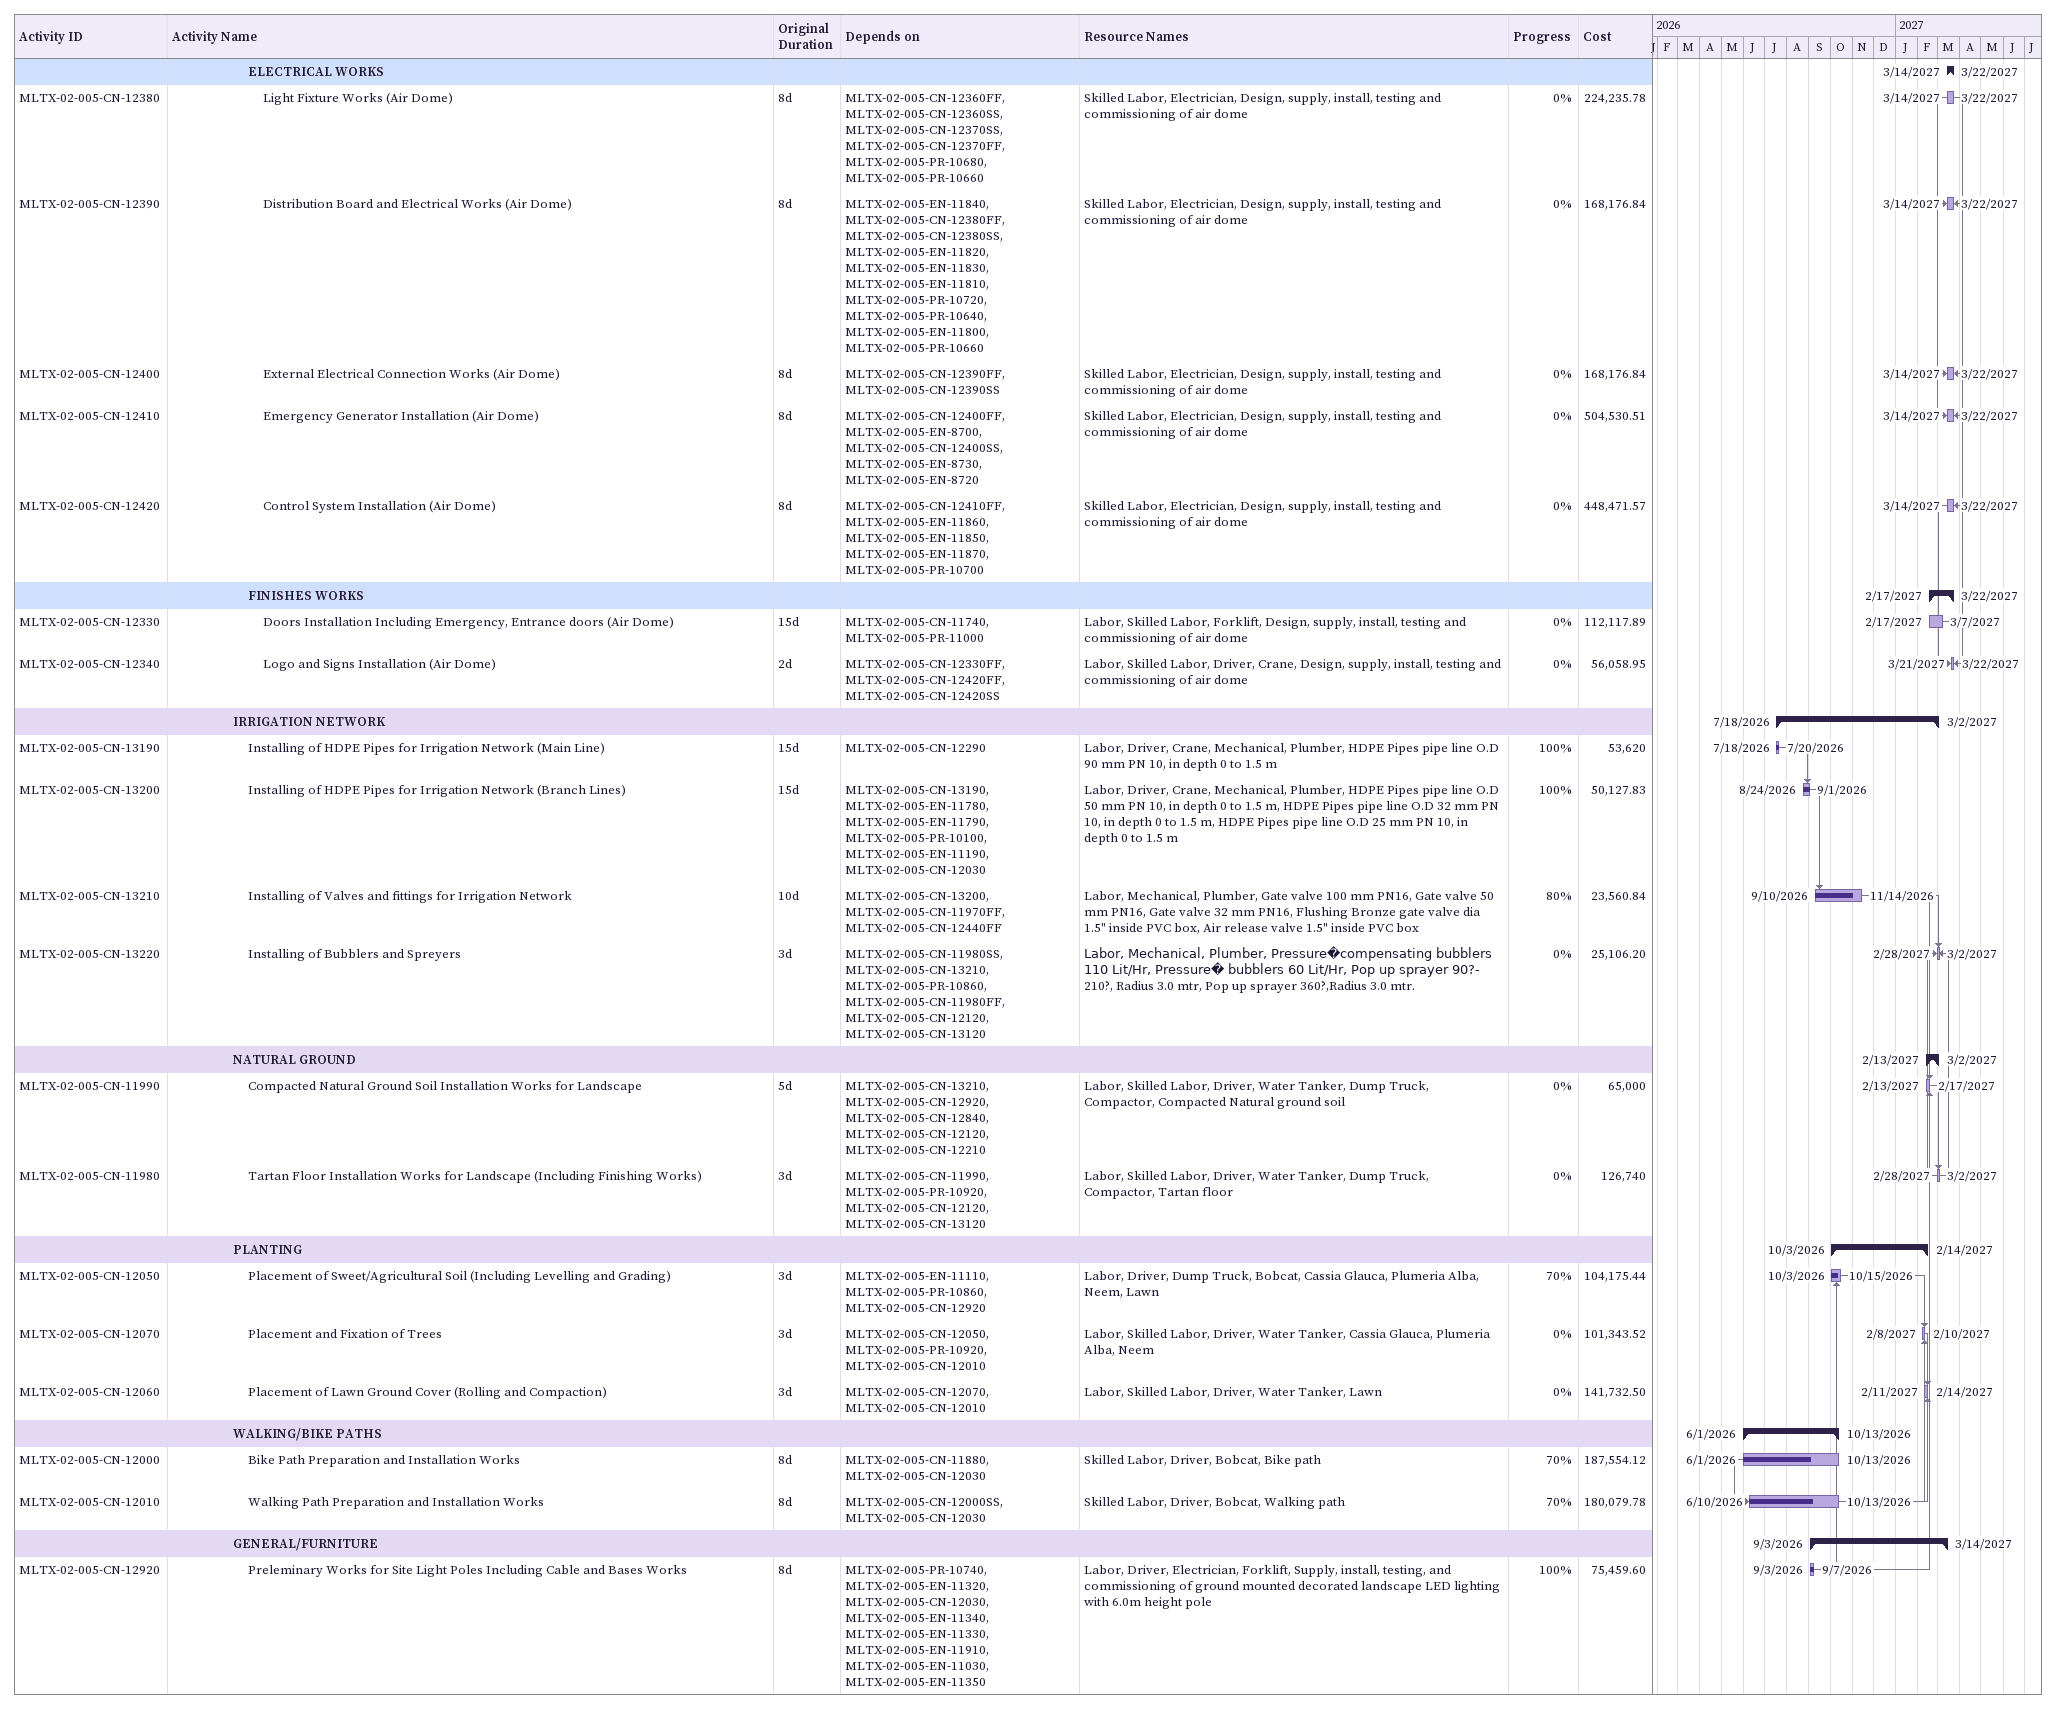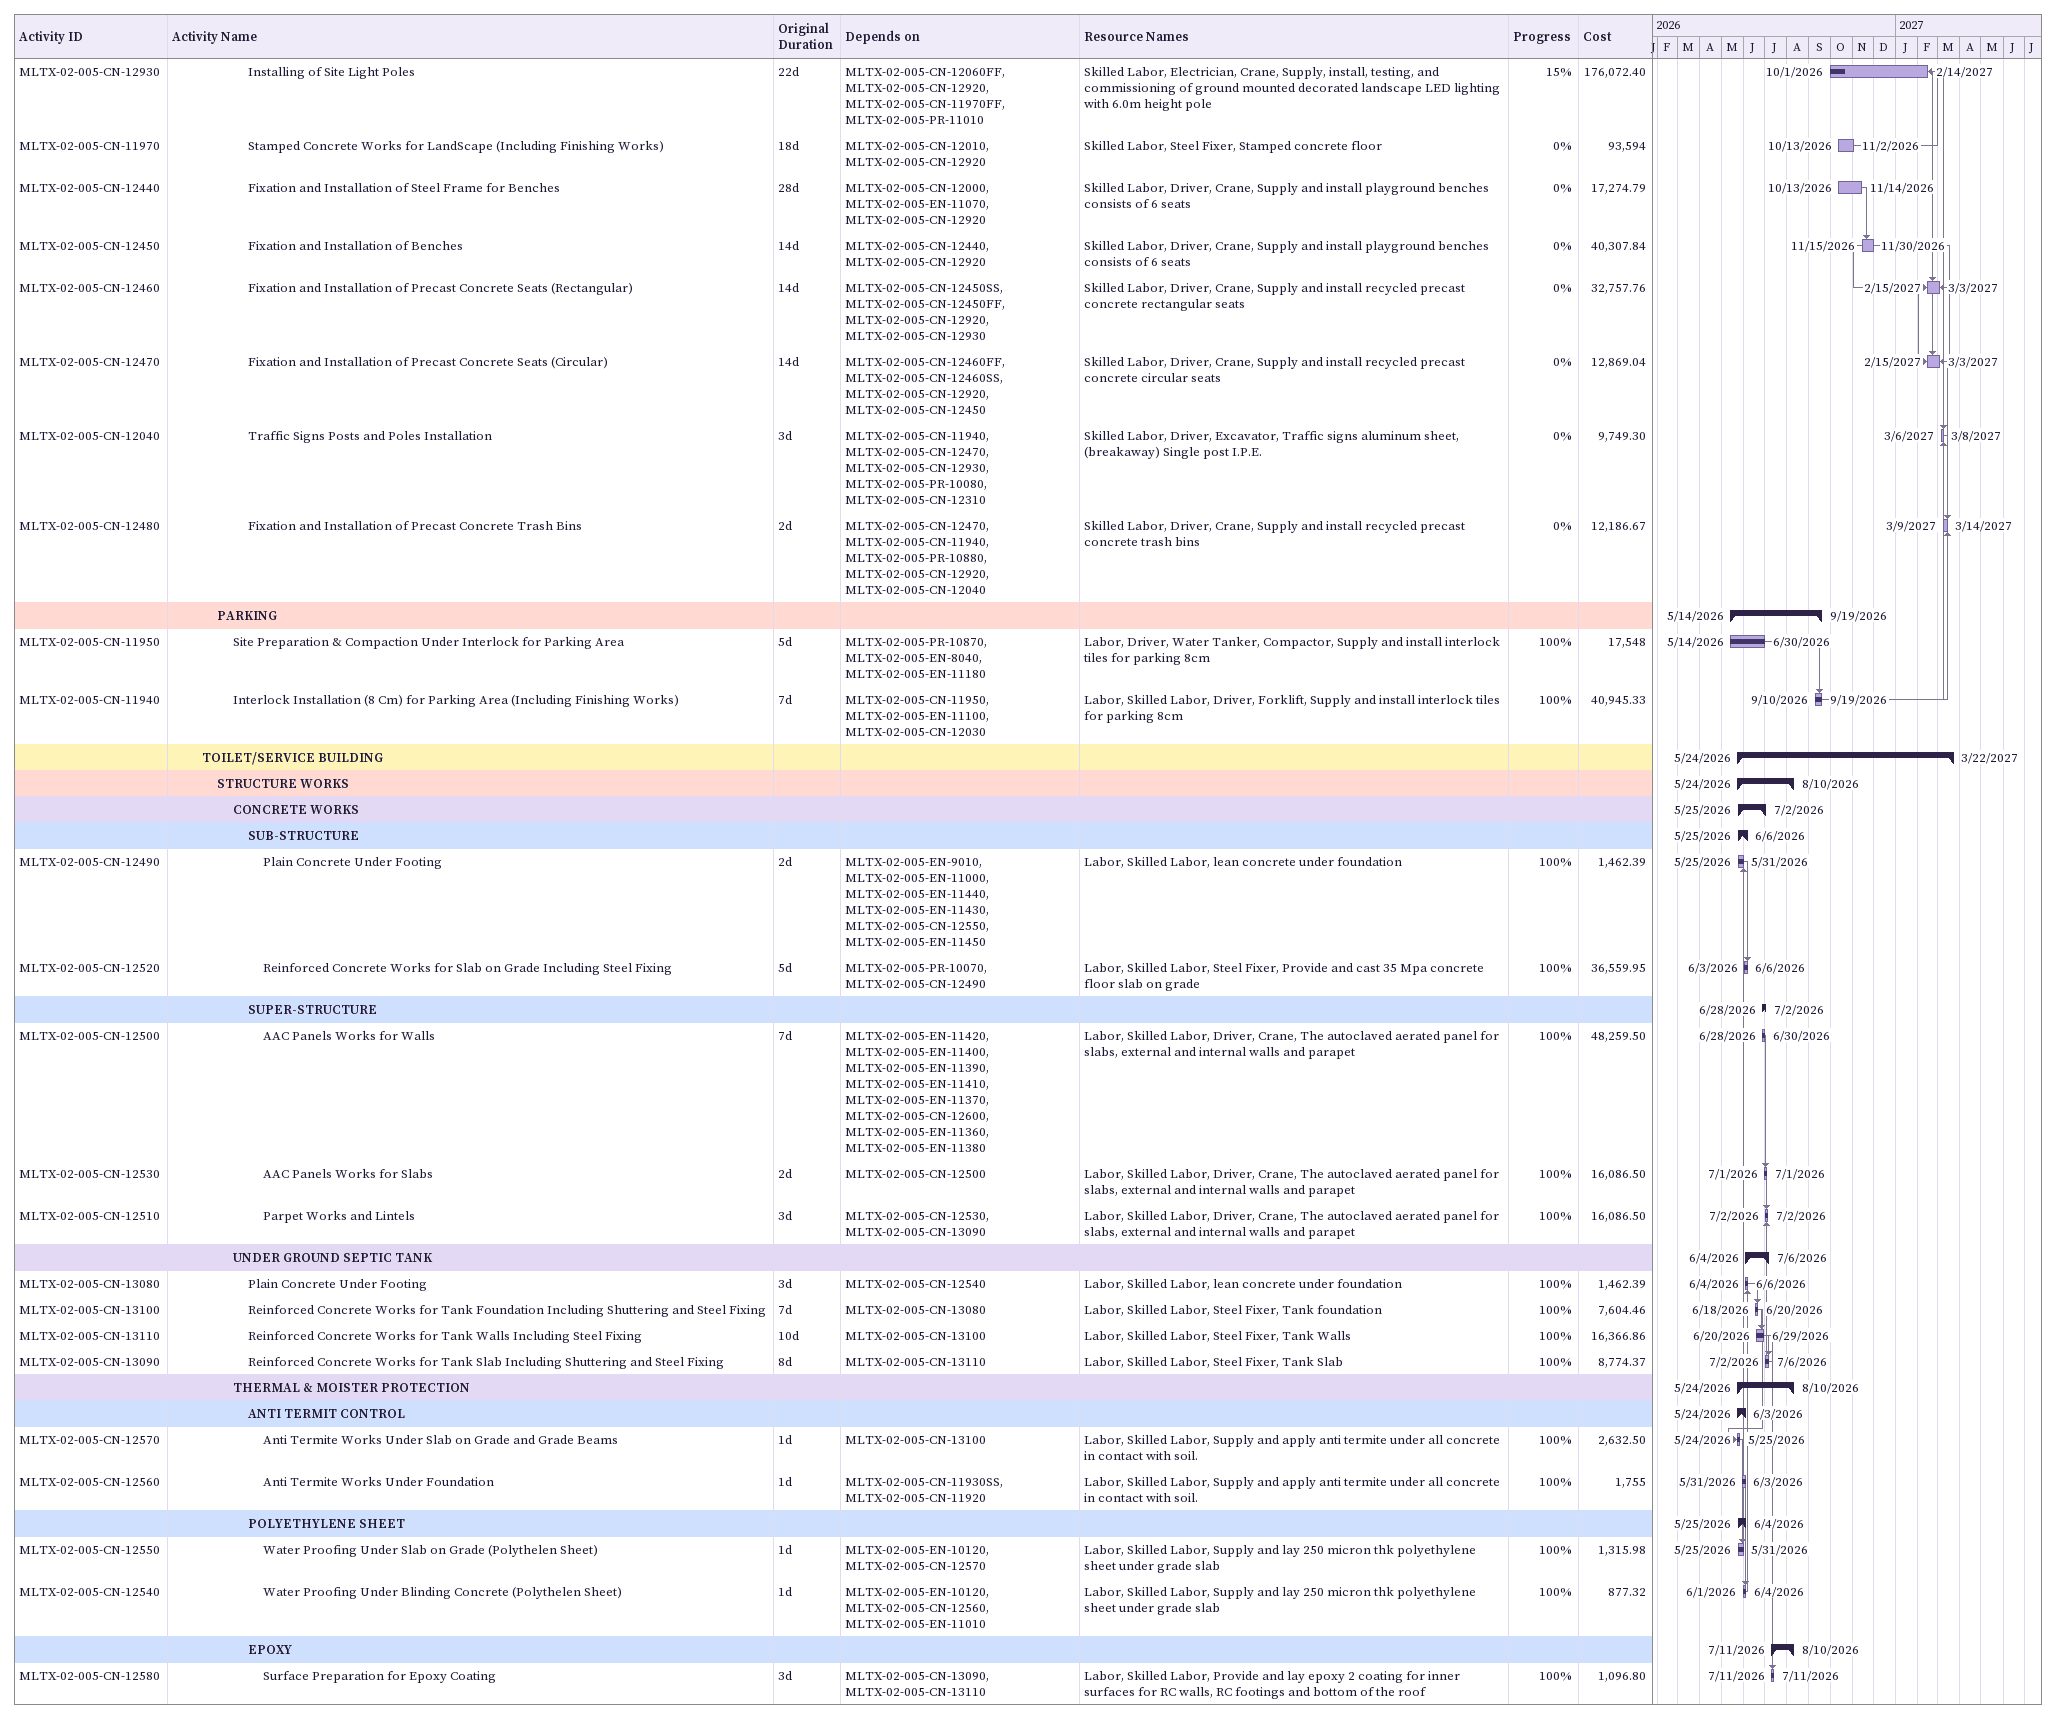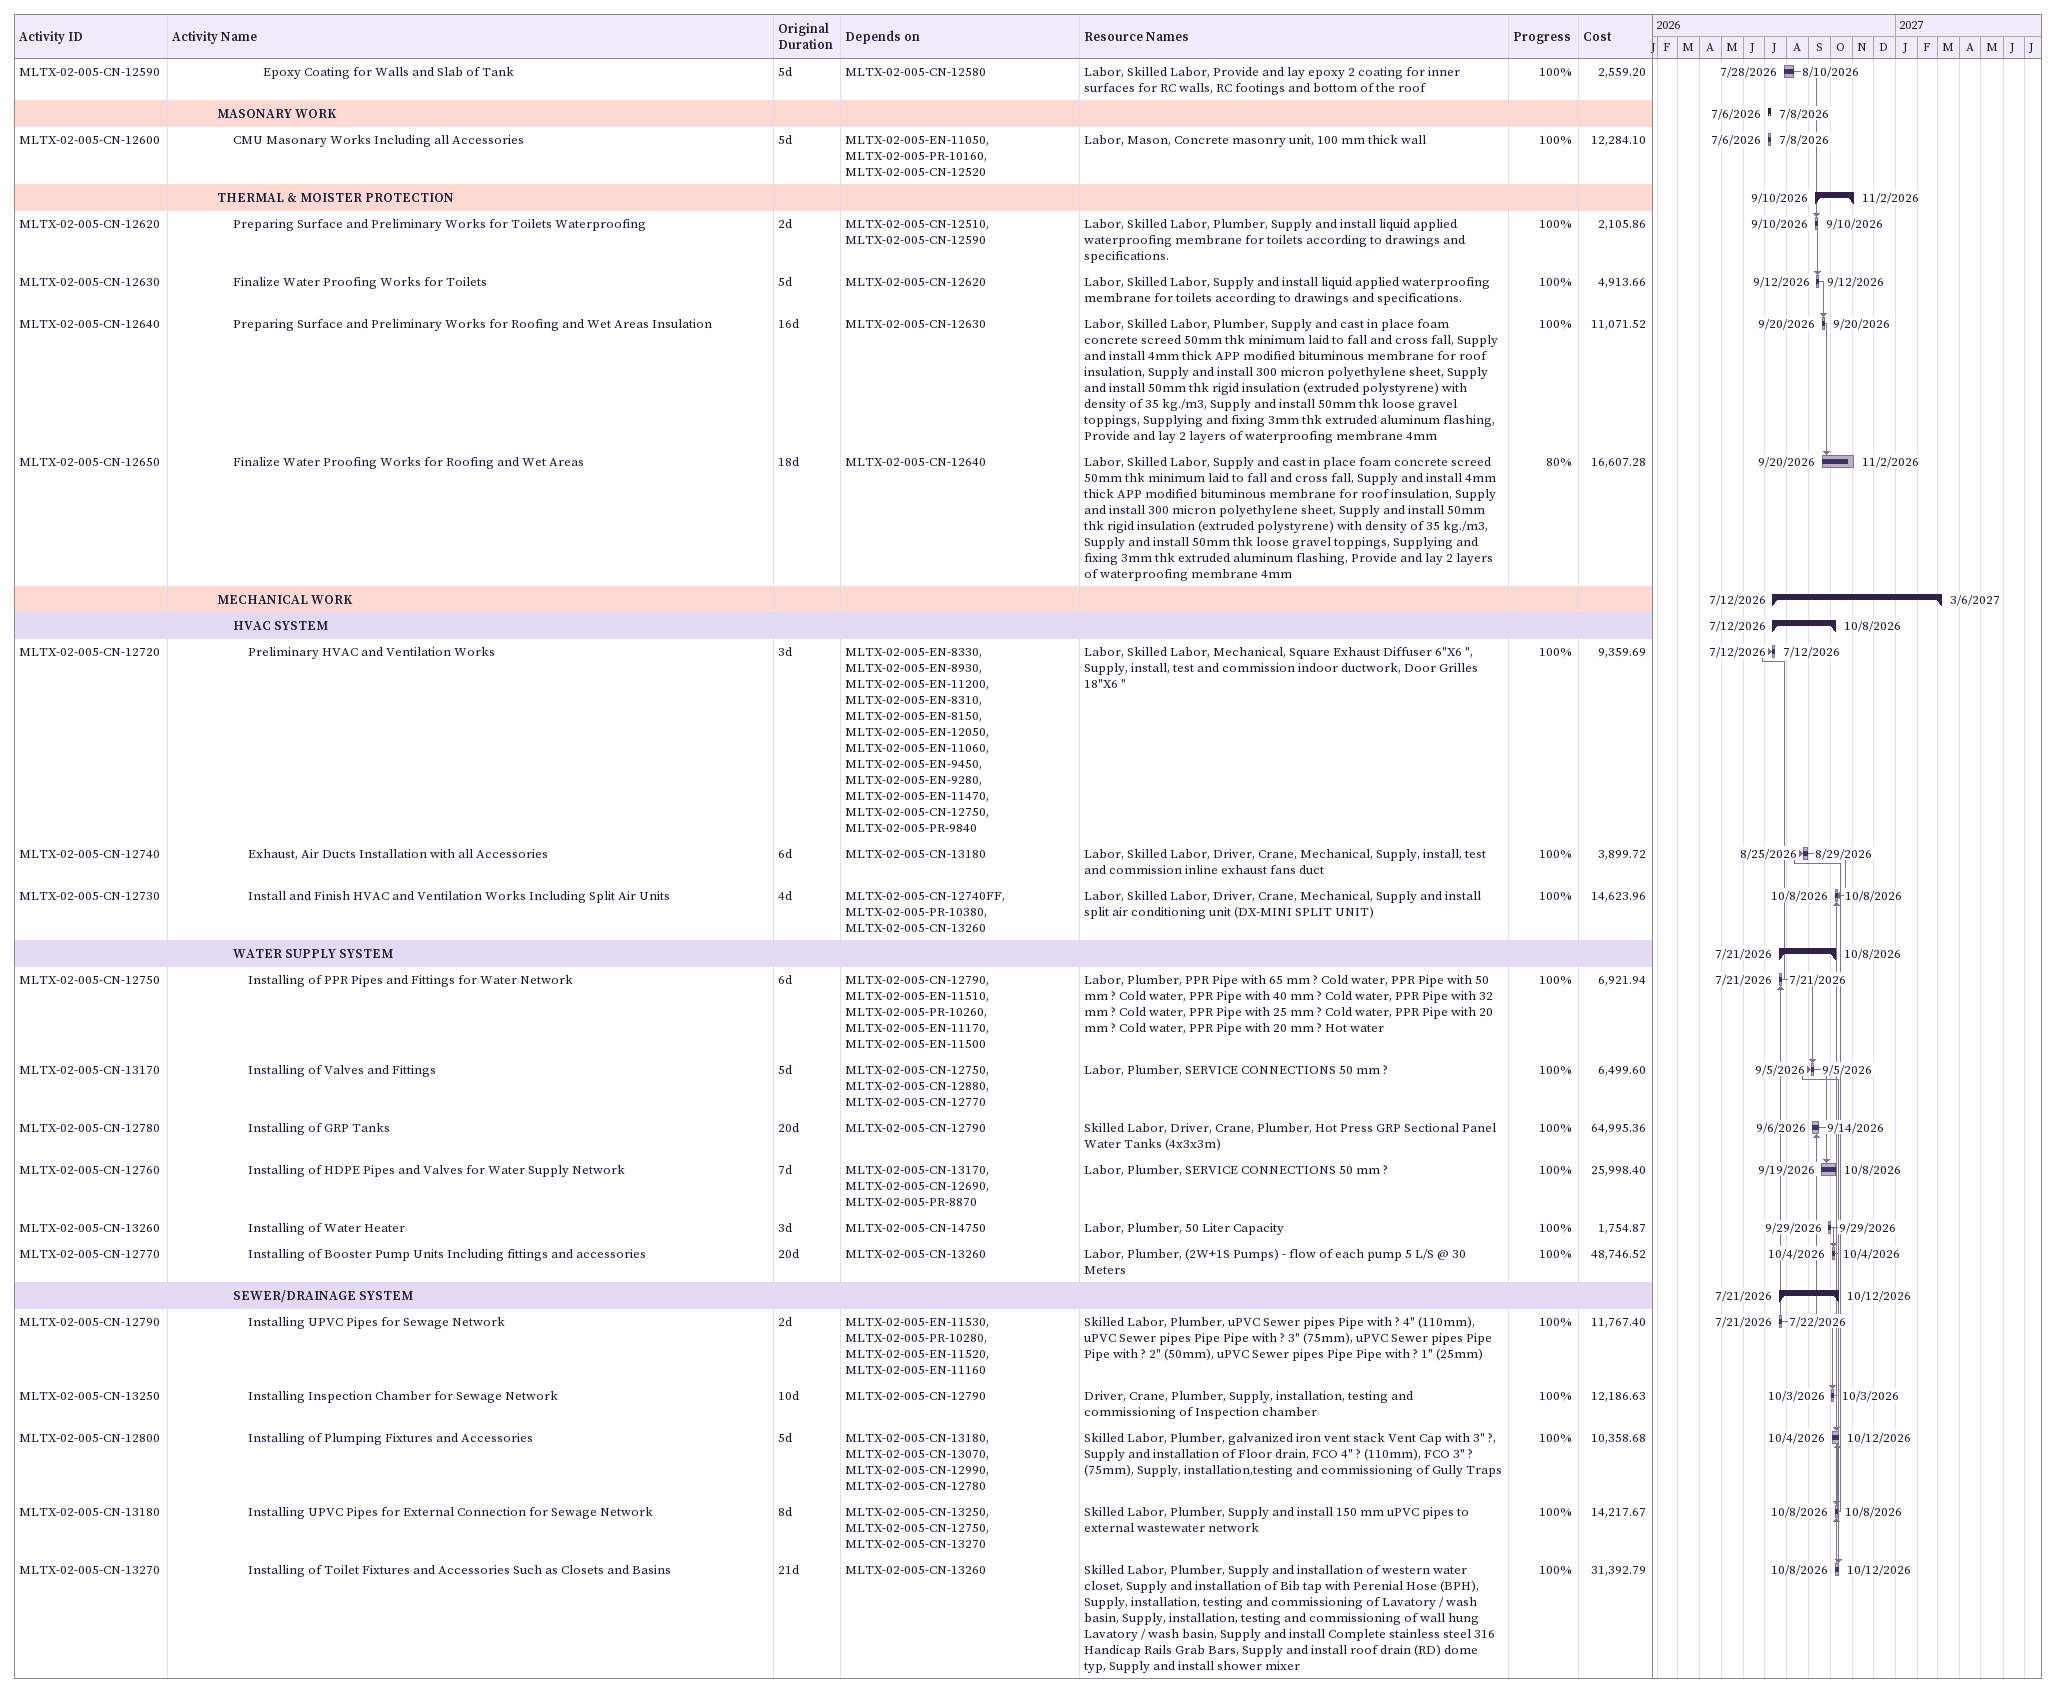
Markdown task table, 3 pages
| ID | Level | Task | Original duration | Start | Finish | Predecessors | Resources | % complete | Cost |
|---|---|---|---|---|---|---|---|---|---|
|  | 6 | **ELECTRICAL WORKS** |  | 2027-03-14 | 2027-03-22 |  |  |  |  |
| MLTX-02-005-CN-12380 | 7 | Light Fixture Works (Air Dome) | 8d | 2027-03-14 | 2027-03-22 | MLTX-02-005-CN-12360FF, MLTX-02-005-CN-12360SS, MLTX-02-005-CN-12370SS, MLTX-02-005-CN-12370FF, MLTX-02-005-PR-10680, MLTX-02-005-PR-10660 | Skilled Labor, Electrician, Design, supply, install, testing and commissioning of air dome | 0 | 224235.78 |
| MLTX-02-005-CN-12390 | 7 | Distribution Board and Electrical Works (Air Dome) | 8d | 2027-03-14 | 2027-03-22 | MLTX-02-005-EN-11840, MLTX-02-005-CN-12380FF, MLTX-02-005-CN-12380SS, MLTX-02-005-EN-11820, MLTX-02-005-EN-11830, MLTX-02-005-EN-11810, MLTX-02-005-PR-10720, MLTX-02-005-PR-10640, MLTX-02-005-EN-11800, MLTX-02-005-PR-10660 | Skilled Labor, Electrician, Design, supply, install, testing and commissioning of air dome | 0 | 168176.84 |
| MLTX-02-005-CN-12400 | 7 | External Electrical Connection Works (Air Dome) | 8d | 2027-03-14 | 2027-03-22 | MLTX-02-005-CN-12390FF, MLTX-02-005-CN-12390SS | Skilled Labor, Electrician, Design, supply, install, testing and commissioning of air dome | 0 | 168176.84 |
| MLTX-02-005-CN-12410 | 7 | Emergency Generator Installation (Air Dome) | 8d | 2027-03-14 | 2027-03-22 | MLTX-02-005-CN-12400FF, MLTX-02-005-EN-8700, MLTX-02-005-CN-12400SS, MLTX-02-005-EN-8730, MLTX-02-005-EN-8720 | Skilled Labor, Electrician, Design, supply, install, testing and commissioning of air dome | 0 | 504530.51 |
| MLTX-02-005-CN-12420 | 7 | Control System Installation (Air Dome) | 8d | 2027-03-14 | 2027-03-22 | MLTX-02-005-CN-12410FF, MLTX-02-005-EN-11860, MLTX-02-005-EN-11850, MLTX-02-005-EN-11870, MLTX-02-005-PR-10700 | Skilled Labor, Electrician, Design, supply, install, testing and commissioning of air dome | 0 | 448471.57 |
|  | 6 | **FINISHES WORKS** |  | 2027-02-17 | 2027-03-22 |  |  |  |  |
| MLTX-02-005-CN-12330 | 7 | Doors Installation Including Emergency, Entrance doors (Air Dome) | 15d | 2027-02-17 | 2027-03-07 | MLTX-02-005-CN-11740, MLTX-02-005-PR-11000 | Labor, Skilled Labor, Forklift, Design, supply, install, testing and commissioning of air dome | 0 | 112117.89 |
| MLTX-02-005-CN-12340 | 7 | Logo and Signs Installation (Air Dome) | 2d | 2027-03-21 | 2027-03-22 | MLTX-02-005-CN-12330FF, MLTX-02-005-CN-12420FF, MLTX-02-005-CN-12420SS | Labor, Skilled Labor, Driver, Crane, Design, supply, install, testing and commissioning of air dome | 0 | 56058.95 |
|  | 5 | **IRRIGATION NETWORK** |  | 2026-07-18 | 2027-03-02 |  |  |  |  |
| MLTX-02-005-CN-13190 | 6 | Installing of HDPE Pipes for Irrigation Network (Main Line) | 15d | 2026-07-18 | 2026-07-20 | MLTX-02-005-CN-12290 | Labor, Driver, Crane, Mechanical, Plumber, HDPE Pipes pipe line O.D 90 mm PN 10, in depth 0 to 1.5 m | 100 | 53620 |
| MLTX-02-005-CN-13200 | 6 | Installing of HDPE Pipes for Irrigation Network (Branch Lines) | 15d | 2026-08-24 | 2026-09-01 | MLTX-02-005-CN-13190, MLTX-02-005-EN-11780, MLTX-02-005-EN-11790, MLTX-02-005-PR-10100, MLTX-02-005-EN-11190, MLTX-02-005-CN-12030 | Labor, Driver, Crane, Mechanical, Plumber, HDPE Pipes pipe line O.D 50 mm PN 10, in depth 0 to 1.5 m, HDPE Pipes pipe line O.D 32 mm PN 10, in depth 0 to 1.5 m, HDPE Pipes pipe line O.D 25 mm PN 10, in depth 0 to 1.5 m | 100 | 50127.83 |
| MLTX-02-005-CN-13210 | 6 | Installing of Valves and fittings for Irrigation Network | 10d | 2026-09-10 | 2026-11-14 | MLTX-02-005-CN-13200, MLTX-02-005-CN-11970FF, MLTX-02-005-CN-12440FF | Labor, Mechanical, Plumber, Gate valve 100 mm PN16, Gate valve 50 mm PN16, Gate valve 32 mm PN16, Flushing Bronze gate valve dia 1.5" inside PVC box, Air release valve 1.5" inside PVC box | 80 | 23560.84 |
| MLTX-02-005-CN-13220 | 6 | Installing of Bubblers and Spreyers | 3d | 2027-02-28 | 2027-03-02 | MLTX-02-005-CN-11980SS, MLTX-02-005-CN-13210, MLTX-02-005-PR-10860, MLTX-02-005-CN-11980FF, MLTX-02-005-CN-12120, MLTX-02-005-CN-13120 | Labor, Mechanical, Plumber, Pressure�compensating bubblers 110 Lit/Hr, Pressure� bubblers 60 Lit/Hr, Pop up sprayer 90?- 210?, Radius 3.0 mtr, Pop up sprayer 360?,Radius 3.0 mtr. | 0 | 25106.20 |
|  | 5 | **NATURAL GROUND** |  | 2027-02-13 | 2027-03-02 |  |  |  |  |
| MLTX-02-005-CN-11990 | 6 | Compacted Natural Ground Soil Installation Works for Landscape | 5d | 2027-02-13 | 2027-02-17 | MLTX-02-005-CN-13210, MLTX-02-005-CN-12920, MLTX-02-005-CN-12840, MLTX-02-005-CN-12120, MLTX-02-005-CN-12210 | Labor, Skilled Labor, Driver, Water Tanker, Dump Truck, Compactor, Compacted Natural ground soil | 0 | 65000 |
| MLTX-02-005-CN-11980 | 6 | Tartan Floor Installation Works for Landscape (Including Finishing Works) | 3d | 2027-02-28 | 2027-03-02 | MLTX-02-005-CN-11990, MLTX-02-005-PR-10920, MLTX-02-005-CN-12120, MLTX-02-005-CN-13120 | Labor, Skilled Labor, Driver, Water Tanker, Dump Truck, Compactor, Tartan floor | 0 | 126740 |
|  | 5 | **PLANTING** |  | 2026-10-03 | 2027-02-14 |  |  |  |  |
| MLTX-02-005-CN-12050 | 6 | Placement of Sweet/Agricultural Soil (Including Levelling and Grading) | 3d | 2026-10-03 | 2026-10-15 | MLTX-02-005-EN-11110, MLTX-02-005-PR-10860, MLTX-02-005-CN-12920 | Labor, Driver, Dump Truck, Bobcat, Cassia Glauca, Plumeria Alba, Neem, Lawn | 70 | 104175.44 |
| MLTX-02-005-CN-12070 | 6 | Placement and Fixation of Trees | 3d | 2027-02-08 | 2027-02-10 | MLTX-02-005-CN-12050, MLTX-02-005-PR-10920, MLTX-02-005-CN-12010 | Labor, Skilled Labor, Driver, Water Tanker, Cassia Glauca, Plumeria Alba, Neem | 0 | 101343.52 |
| MLTX-02-005-CN-12060 | 6 | Placement of Lawn Ground Cover (Rolling and Compaction) | 3d | 2027-02-11 | 2027-02-14 | MLTX-02-005-CN-12070, MLTX-02-005-CN-12010 | Labor, Skilled Labor, Driver, Water Tanker, Lawn | 0 | 141732.50 |
|  | 5 | **WALKING/BIKE PATHS** |  | 2026-06-01 | 2026-10-13 |  |  |  |  |
| MLTX-02-005-CN-12000 | 6 | Bike Path Preparation and Installation Works | 8d | 2026-06-01 | 2026-10-13 | MLTX-02-005-CN-11880, MLTX-02-005-CN-12030 | Skilled Labor, Driver, Bobcat, Bike path | 70 | 187554.12 |
| MLTX-02-005-CN-12010 | 6 | Walking Path Preparation and Installation Works | 8d | 2026-06-10 | 2026-10-13 | MLTX-02-005-CN-12000SS, MLTX-02-005-CN-12030 | Skilled Labor, Driver, Bobcat, Walking path | 70 | 180079.78 |
|  | 5 | **GENERAL/FURNITURE** |  | 2026-09-03 | 2027-03-14 |  |  |  |  |
| MLTX-02-005-CN-12920 | 6 | Preleminary Works for Site Light Poles Including Cable and Bases Works | 8d | 2026-09-03 | 2026-09-07 | MLTX-02-005-PR-10740, MLTX-02-005-EN-11320, MLTX-02-005-CN-12030, MLTX-02-005-EN-11340, MLTX-02-005-EN-11330, MLTX-02-005-EN-11910, MLTX-02-005-EN-11030, MLTX-02-005-EN-11350 | Labor, Driver, Electrician, Forklift, Supply, install, testing, and commissioning of ground mounted decorated landscape LED lighting with 6.0m height pole | 100 | 75459.60 |
| MLTX-02-005-CN-12930 | 6 | Installing of Site Light Poles | 22d | 2026-10-01 | 2027-02-14 | MLTX-02-005-CN-12060FF, MLTX-02-005-CN-12920, MLTX-02-005-CN-11970FF, MLTX-02-005-PR-11010 | Skilled Labor, Electrician, Crane, Supply, install, testing, and commissioning of ground mounted decorated landscape LED lighting with 6.0m height pole | 15 | 176072.40 |
| MLTX-02-005-CN-11970 | 6 | Stamped Concrete Works for LandScape (Including Finishing Works) | 18d | 2026-10-13 | 2026-11-02 | MLTX-02-005-CN-12010, MLTX-02-005-CN-12920 | Skilled Labor, Steel Fixer, Stamped concrete floor | 0 | 93594 |
| MLTX-02-005-CN-12440 | 6 | Fixation and Installation of Steel Frame for Benches | 28d | 2026-10-13 | 2026-11-14 | MLTX-02-005-CN-12000, MLTX-02-005-EN-11070, MLTX-02-005-CN-12920 | Skilled Labor, Driver, Crane, Supply and install playground benches consists of 6 seats | 0 | 17274.79 |
| MLTX-02-005-CN-12450 | 6 | Fixation and Installation of Benches | 14d | 2026-11-15 | 2026-11-30 | MLTX-02-005-CN-12440, MLTX-02-005-CN-12920 | Skilled Labor, Driver, Crane, Supply and install playground benches consists of 6 seats | 0 | 40307.84 |
| MLTX-02-005-CN-12460 | 6 | Fixation and Installation of Precast Concrete Seats (Rectangular) | 14d | 2027-02-15 | 2027-03-03 | MLTX-02-005-CN-12450SS, MLTX-02-005-CN-12450FF, MLTX-02-005-CN-12920, MLTX-02-005-CN-12930 | Skilled Labor, Driver, Crane, Supply and install recycled precast concrete rectangular seats | 0 | 32757.76 |
| MLTX-02-005-CN-12470 | 6 | Fixation and Installation of Precast Concrete Seats (Circular) | 14d | 2027-02-15 | 2027-03-03 | MLTX-02-005-CN-12460FF, MLTX-02-005-CN-12460SS, MLTX-02-005-CN-12920, MLTX-02-005-CN-12450 | Skilled Labor, Driver, Crane, Supply and install recycled precast concrete circular seats | 0 | 12869.04 |
| MLTX-02-005-CN-12040 | 6 | Traffic Signs Posts and Poles Installation | 3d | 2027-03-06 | 2027-03-08 | MLTX-02-005-CN-11940, MLTX-02-005-CN-12470, MLTX-02-005-CN-12930, MLTX-02-005-PR-10080, MLTX-02-005-CN-12310 | Skilled Labor, Driver, Excavator, Traffic signs aluminum sheet, (breakaway) Single post I.P.E. | 0 | 9749.30 |
| MLTX-02-005-CN-12480 | 6 | Fixation and Installation of Precast Concrete Trash Bins | 2d | 2027-03-09 | 2027-03-14 | MLTX-02-005-CN-12470, MLTX-02-005-CN-11940, MLTX-02-005-PR-10880, MLTX-02-005-CN-12920, MLTX-02-005-CN-12040 | Skilled Labor, Driver, Crane, Supply and install recycled precast concrete trash bins | 0 | 12186.67 |
|  | 4 | **PARKING** |  | 2026-05-14 | 2026-09-19 |  |  |  |  |
| MLTX-02-005-CN-11950 | 5 | Site Preparation & Compaction Under Interlock for Parking Area | 5d | 2026-05-14 | 2026-06-30 | MLTX-02-005-PR-10870, MLTX-02-005-EN-8040, MLTX-02-005-EN-11180 | Labor, Driver, Water Tanker, Compactor, Supply and install interlock tiles for parking 8cm | 100 | 17548 |
| MLTX-02-005-CN-11940 | 5 | Interlock Installation (8 Cm) for Parking Area (Including Finishing Works) | 7d | 2026-09-10 | 2026-09-19 | MLTX-02-005-CN-11950, MLTX-02-005-EN-11100, MLTX-02-005-CN-12030 | Labor, Skilled Labor, Driver, Forklift, Supply and install interlock tiles for parking 8cm | 100 | 40945.33 |
|  | 3 | **TOILET/SERVICE BUILDING** |  | 2026-05-24 | 2027-03-22 |  |  |  |  |
|  | 4 | **STRUCTURE WORKS** |  | 2026-05-24 | 2026-08-10 |  |  |  |  |
|  | 5 | **CONCRETE WORKS** |  | 2026-05-25 | 2026-07-02 |  |  |  |  |
|  | 6 | **SUB-STRUCTURE** |  | 2026-05-25 | 2026-06-06 |  |  |  |  |
| MLTX-02-005-CN-12490 | 7 | Plain Concrete Under Footing | 2d | 2026-05-25 | 2026-05-31 | MLTX-02-005-EN-9010, MLTX-02-005-EN-11000, MLTX-02-005-EN-11440, MLTX-02-005-EN-11430, MLTX-02-005-CN-12550, MLTX-02-005-EN-11450 | Labor, Skilled Labor, lean concrete under foundation | 100 | 1462.39 |
| MLTX-02-005-CN-12520 | 7 | Reinforced Concrete Works for Slab on Grade Including Steel Fixing | 5d | 2026-06-03 | 2026-06-06 | MLTX-02-005-PR-10070, MLTX-02-005-CN-12490 | Labor, Skilled Labor, Steel Fixer, Provide and cast 35 Mpa concrete floor slab on grade | 100 | 36559.95 |
|  | 6 | **SUPER-STRUCTURE** |  | 2026-06-28 | 2026-07-02 |  |  |  |  |
| MLTX-02-005-CN-12500 | 7 | AAC Panels Works for Walls | 7d | 2026-06-28 | 2026-06-30 | MLTX-02-005-EN-11420, MLTX-02-005-EN-11400, MLTX-02-005-EN-11390, MLTX-02-005-EN-11410, MLTX-02-005-EN-11370, MLTX-02-005-CN-12600, MLTX-02-005-EN-11360, MLTX-02-005-EN-11380 | Labor, Skilled Labor, Driver, Crane, The autoclaved aerated panel for slabs, external and internal walls and parapet | 100 | 48259.50 |
| MLTX-02-005-CN-12530 | 7 | AAC Panels Works for Slabs | 2d | 2026-07-01 | 2026-07-01 | MLTX-02-005-CN-12500 | Labor, Skilled Labor, Driver, Crane, The autoclaved aerated panel for slabs, external and internal walls and parapet | 100 | 16086.50 |
| MLTX-02-005-CN-12510 | 7 | Parpet Works and Lintels | 3d | 2026-07-02 | 2026-07-02 | MLTX-02-005-CN-12530, MLTX-02-005-CN-13090 | Labor, Skilled Labor, Driver, Crane, The autoclaved aerated panel for slabs, external and internal walls and parapet | 100 | 16086.50 |
|  | 5 | **UNDER GROUND SEPTIC TANK** |  | 2026-06-04 | 2026-07-06 |  |  |  |  |
| MLTX-02-005-CN-13080 | 6 | Plain Concrete Under Footing | 3d | 2026-06-04 | 2026-06-06 | MLTX-02-005-CN-12540 | Labor, Skilled Labor, lean concrete under foundation | 100 | 1462.39 |
| MLTX-02-005-CN-13100 | 6 | Reinforced Concrete Works for Tank Foundation Including Shuttering and Steel Fixing | 7d | 2026-06-18 | 2026-06-20 | MLTX-02-005-CN-13080 | Labor, Skilled Labor, Steel Fixer, Tank foundation | 100 | 7604.46 |
| MLTX-02-005-CN-13110 | 6 | Reinforced Concrete Works for Tank Walls Including Steel Fixing | 10d | 2026-06-20 | 2026-06-29 | MLTX-02-005-CN-13100 | Labor, Skilled Labor, Steel Fixer, Tank Walls | 100 | 16366.86 |
| MLTX-02-005-CN-13090 | 6 | Reinforced Concrete Works for Tank Slab Including Shuttering and Steel Fixing | 8d | 2026-07-02 | 2026-07-06 | MLTX-02-005-CN-13110 | Labor, Skilled Labor, Steel Fixer, Tank Slab | 100 | 8774.37 |
|  | 5 | **THERMAL & MOISTER PROTECTION** |  | 2026-05-24 | 2026-08-10 |  |  |  |  |
|  | 6 | **ANTI TERMIT CONTROL** |  | 2026-05-24 | 2026-06-03 |  |  |  |  |
| MLTX-02-005-CN-12570 | 7 | Anti Termite Works Under Slab on Grade and Grade Beams | 1d | 2026-05-24 | 2026-05-25 | MLTX-02-005-CN-13100 | Labor, Skilled Labor, Supply and apply anti termite under all concrete in contact with soil. | 100 | 2632.50 |
| MLTX-02-005-CN-12560 | 7 | Anti Termite Works Under Foundation | 1d | 2026-05-31 | 2026-06-03 | MLTX-02-005-CN-11930SS, MLTX-02-005-CN-11920 | Labor, Skilled Labor, Supply and apply anti termite under all concrete in contact with soil. | 100 | 1755 |
|  | 6 | **POLYETHYLENE SHEET** |  | 2026-05-25 | 2026-06-04 |  |  |  |  |
| MLTX-02-005-CN-12550 | 7 | Water Proofing Under Slab on Grade (Polythelen Sheet) | 1d | 2026-05-25 | 2026-05-31 | MLTX-02-005-EN-10120, MLTX-02-005-CN-12570 | Labor, Skilled Labor, Supply and lay 250 micron thk polyethylene sheet under grade slab | 100 | 1315.98 |
| MLTX-02-005-CN-12540 | 7 | Water Proofing Under Blinding Concrete (Polythelen Sheet) | 1d | 2026-06-01 | 2026-06-04 | MLTX-02-005-EN-10120, MLTX-02-005-CN-12560, MLTX-02-005-EN-11010 | Labor, Skilled Labor, Supply and lay 250 micron thk polyethylene sheet under grade slab | 100 | 877.32 |
|  | 6 | **EPOXY** |  | 2026-07-11 | 2026-08-10 |  |  |  |  |
| MLTX-02-005-CN-12580 | 7 | Surface Preparation for Epoxy Coating | 3d | 2026-07-11 | 2026-07-11 | MLTX-02-005-CN-13090, MLTX-02-005-CN-13110 | Labor, Skilled Labor, Provide and lay epoxy 2 coating for inner surfaces for RC walls, RC footings and bottom of the roof | 100 | 1096.80 |
| MLTX-02-005-CN-12590 | 7 | Epoxy Coating for Walls and Slab of Tank | 5d | 2026-07-28 | 2026-08-10 | MLTX-02-005-CN-12580 | Labor, Skilled Labor, Provide and lay epoxy 2 coating for inner surfaces for RC walls, RC footings and bottom of the roof | 100 | 2559.20 |
|  | 4 | **MASONARY WORK** |  | 2026-07-06 | 2026-07-08 |  |  |  |  |
| MLTX-02-005-CN-12600 | 5 | CMU Masonary Works Including all Accessories | 5d | 2026-07-06 | 2026-07-08 | MLTX-02-005-EN-11050, MLTX-02-005-PR-10160, MLTX-02-005-CN-12520 | Labor, Mason, Concrete masonry unit, 100 mm thick wall | 100 | 12284.10 |
|  | 4 | **THERMAL & MOISTER PROTECTION** |  | 2026-09-10 | 2026-11-02 |  |  |  |  |
| MLTX-02-005-CN-12620 | 5 | Preparing Surface and Preliminary Works for Toilets Waterproofing | 2d | 2026-09-10 | 2026-09-10 | MLTX-02-005-CN-12510, MLTX-02-005-CN-12590 | Labor, Skilled Labor, Plumber, Supply and install liquid applied waterproofing membrane for toilets according to drawings and specifications. | 100 | 2105.86 |
| MLTX-02-005-CN-12630 | 5 | Finalize Water Proofing Works for Toilets | 5d | 2026-09-12 | 2026-09-12 | MLTX-02-005-CN-12620 | Labor, Skilled Labor, Supply and install liquid applied waterproofing membrane for toilets according to drawings and specifications. | 100 | 4913.66 |
| MLTX-02-005-CN-12640 | 5 | Preparing Surface and Preliminary Works for Roofing and Wet Areas Insulation | 16d | 2026-09-20 | 2026-09-20 | MLTX-02-005-CN-12630 | Labor, Skilled Labor, Plumber, Supply and cast in place foam concrete screed 50mm thk minimum laid to fall and cross fall, Supply and install 4mm thick APP modified bituminous membrane for roof insulation, Supply and install 300 micron polyethylene sheet, Supply and install 50mm thk rigid insulation (extruded polystyrene) with density of 35 kg./m3, Supply and install 50mm thk loose gravel toppings, Supplying and fixing 3mm thk extruded aluminum flashing, Provide and lay 2 layers of waterproofing membrane 4mm | 100 | 11071.52 |
| MLTX-02-005-CN-12650 | 5 | Finalize Water Proofing Works for Roofing and Wet Areas | 18d | 2026-09-20 | 2026-11-02 | MLTX-02-005-CN-12640 | Labor, Skilled Labor, Supply and cast in place foam concrete screed 50mm thk minimum laid to fall and cross fall, Supply and install 4mm thick APP modified bituminous membrane for roof insulation, Supply and install 300 micron polyethylene sheet, Supply and install 50mm thk rigid insulation (extruded polystyrene) with density of 35 kg./m3, Supply and install 50mm thk loose gravel toppings, Supplying and fixing 3mm thk extruded aluminum flashing, Provide and lay 2 layers of waterproofing membrane 4mm | 80 | 16607.28 |
|  | 4 | **MECHANICAL WORK** |  | 2026-07-12 | 2027-03-06 |  |  |  |  |
|  | 5 | **HVAC SYSTEM** |  | 2026-07-12 | 2026-10-08 |  |  |  |  |
| MLTX-02-005-CN-12720 | 6 | Preliminary HVAC and Ventilation Works | 3d | 2026-07-12 | 2026-07-12 | MLTX-02-005-EN-8330, MLTX-02-005-EN-8930, MLTX-02-005-EN-11200, MLTX-02-005-EN-8310, MLTX-02-005-EN-8150, MLTX-02-005-EN-12050, MLTX-02-005-EN-11060, MLTX-02-005-EN-9450, MLTX-02-005-EN-9280, MLTX-02-005-EN-11470, MLTX-02-005-CN-12750, MLTX-02-005-PR-9840 | Labor, Skilled Labor, Mechanical, Square Exhaust Diffuser 6"X6 ", Supply, install, test and commission indoor ductwork, Door Grilles 18"X6 " | 100 | 9359.69 |
| MLTX-02-005-CN-12740 | 6 | Exhaust, Air Ducts Installation with all Accessories | 6d | 2026-08-25 | 2026-08-29 | MLTX-02-005-CN-13180 | Labor, Skilled Labor, Driver, Crane, Mechanical, Supply, install, test and commission inline exhaust fans duct | 100 | 3899.72 |
| MLTX-02-005-CN-12730 | 6 | Install and Finish HVAC and Ventilation Works Including Split Air Units | 4d | 2026-10-08 | 2026-10-08 | MLTX-02-005-CN-12740FF, MLTX-02-005-PR-10380, MLTX-02-005-CN-13260 | Labor, Skilled Labor, Driver, Crane, Mechanical, Supply and install split air conditioning unit (DX-MINI SPLIT UNIT) | 100 | 14623.96 |
|  | 5 | **WATER SUPPLY SYSTEM** |  | 2026-07-21 | 2026-10-08 |  |  |  |  |
| MLTX-02-005-CN-12750 | 6 | Installing of PPR Pipes and Fittings for Water Network | 6d | 2026-07-21 | 2026-07-21 | MLTX-02-005-CN-12790, MLTX-02-005-EN-11510, MLTX-02-005-PR-10260, MLTX-02-005-EN-11170, MLTX-02-005-EN-11500 | Labor, Plumber, PPR Pipe with 65 mm ? Cold water, PPR Pipe with 50 mm ? Cold water, PPR Pipe with 40 mm ? Cold water, PPR Pipe with 32 mm ? Cold water, PPR Pipe with 25 mm ? Cold water, PPR Pipe with 20 mm ? Cold water, PPR Pipe with 20 mm ? Hot water | 100 | 6921.94 |
| MLTX-02-005-CN-13170 | 6 | Installing of Valves and Fittings | 5d | 2026-09-05 | 2026-09-05 | MLTX-02-005-CN-12750, MLTX-02-005-CN-12880, MLTX-02-005-CN-12770 | Labor, Plumber, SERVICE CONNECTIONS 50 mm ? | 100 | 6499.60 |
| MLTX-02-005-CN-12780 | 6 | Installing of GRP Tanks | 20d | 2026-09-06 | 2026-09-14 | MLTX-02-005-CN-12790 | Skilled Labor, Driver, Crane, Plumber, Hot Press GRP Sectional Panel Water Tanks (4x3x3m) | 100 | 64995.36 |
| MLTX-02-005-CN-12760 | 6 | Installing of HDPE Pipes and Valves for Water Supply Network | 7d | 2026-09-19 | 2026-10-08 | MLTX-02-005-CN-13170, MLTX-02-005-CN-12690, MLTX-02-005-PR-8870 | Labor, Plumber, SERVICE CONNECTIONS 50 mm ? | 100 | 25998.40 |
| MLTX-02-005-CN-13260 | 6 | Installing of Water Heater | 3d | 2026-09-29 | 2026-09-29 | MLTX-02-005-CN-14750 | Labor, Plumber, 50 Liter Capacity | 100 | 1754.87 |
| MLTX-02-005-CN-12770 | 6 | Installing of Booster Pump Units Including fittings and accessories | 20d | 2026-10-04 | 2026-10-04 | MLTX-02-005-CN-13260 | Labor, Plumber, (2W+1S Pumps) - flow of each pump 5 L/S @ 30 Meters | 100 | 48746.52 |
|  | 5 | **SEWER/DRAINAGE SYSTEM** |  | 2026-07-21 | 2026-10-12 |  |  |  |  |
| MLTX-02-005-CN-12790 | 6 | Installing UPVC Pipes for Sewage Network | 2d | 2026-07-21 | 2026-07-22 | MLTX-02-005-EN-11530, MLTX-02-005-PR-10280, MLTX-02-005-EN-11520, MLTX-02-005-EN-11160 | Skilled Labor, Plumber, uPVC Sewer pipes Pipe with ? 4" (110mm), uPVC Sewer pipes Pipe Pipe with ? 3" (75mm), uPVC Sewer pipes Pipe Pipe with ? 2" (50mm), uPVC Sewer pipes Pipe Pipe with ? 1" (25mm) | 100 | 11767.40 |
| MLTX-02-005-CN-13250 | 6 | Installing Inspection Chamber for Sewage Network | 10d | 2026-10-03 | 2026-10-03 | MLTX-02-005-CN-12790 | Driver, Crane, Plumber, Supply, installation, testing and commissioning of Inspection chamber | 100 | 12186.63 |
| MLTX-02-005-CN-12800 | 6 | Installing of Plumping Fixtures and Accessories | 5d | 2026-10-04 | 2026-10-12 | MLTX-02-005-CN-13180, MLTX-02-005-CN-13070, MLTX-02-005-CN-12990, MLTX-02-005-CN-12780 | Skilled Labor, Plumber, galvanized iron vent stack Vent Cap with 3" ?, Supply and installation of Floor drain, FCO 4" ? (110mm), FCO 3" ? (75mm), Supply, installation,testing and commissioning of Gully Traps | 100 | 10358.68 |
| MLTX-02-005-CN-13180 | 6 | Installing UPVC Pipes for External Connection for Sewage Network | 8d | 2026-10-08 | 2026-10-08 | MLTX-02-005-CN-13250, MLTX-02-005-CN-12750, MLTX-02-005-CN-13270 | Skilled Labor, Plumber, Supply and install 150 mm uPVC pipes to external wastewater network | 100 | 14217.67 |
| MLTX-02-005-CN-13270 | 6 | Installing of Toilet Fixtures and Accessories Such as Closets and Basins | 21d | 2026-10-08 | 2026-10-12 | MLTX-02-005-CN-13260 | Skilled Labor, Plumber, Supply and installation of western water closet, Supply and installation of Bib tap with Perenial Hose (BPH), Supply, installation, testing and commissioning of Lavatory / wash basin, Supply, installation, testing and commissioning of wall hung Lavatory / wash basin, Supply and install Complete stainless steel 316 Handicap Rails Grab Bars, Supply and install roof drain (RD) dome typ, Supply and install shower mixer | 100 | 31392.79 |
